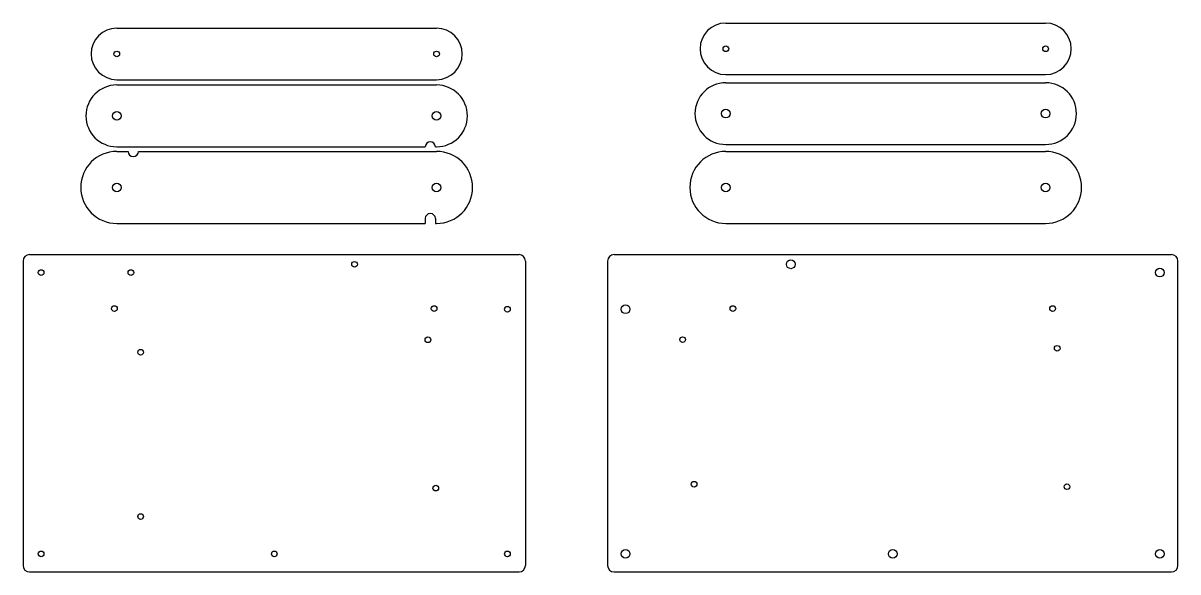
# Model space of a CAD drawing. Header units: millimetres. Extents: x 80 to 529, y 63 to 276.
import ezdxf

# ---------------------------------------------------------------- set-up
doc = ezdxf.new("R2010")
doc.units = ezdxf.units.MM

msp = doc.modelspace()

# ---------------------------------------------------------------- linework, layer by layer
for p, q in [((116.47, 274.01), (240.71, 274.01)), ((353.13, 276.01), (477.37, 276.01)), ((353.13, 256.01), (477.37, 256.01)), ((116.47, 254.01), (240.71, 254.01)), ((116.47, 251.94), (120.87, 251.94)), ((120.87, 251.94), (240.71, 251.94)), ((353.13, 252.83), (477.37, 252.83)), ((116.47, 227.94), (236.3, 227.94)), ((116.47, 226.12), (120.87, 226.12)), ((124.87, 226.12), (240.71, 226.12)), ((240.3, 227.94), (240.71, 227.94)), ((353.13, 228.83), (477.37, 228.83)), ((353.13, 226.12), (477.37, 226.12)), ((116.47, 198.12), (236.3, 198.12)), ((236.3, 199.99), (236.3, 198.12)), ((240.3, 199.99), (240.3, 198.12)), ((240.3, 198.12), (240.71, 198.12)), ((353.13, 198.12), (476.96, 198.12)), ((476.96, 198.12), (477.37, 198.12)), ((82.56, 186.02), (272.76, 186.02)), ((309.68, 186.02), (526.29, 186.02)), ((80.06, 183.52), (80.06, 65.17)), ((275.26, 183.52), (275.26, 65.17)), ((307.18, 183.52), (307.18, 65.17)), ((528.79, 65.17), (528.79, 183.52)), ((82.56, 62.67), (272.76, 62.67)), ((309.68, 62.67), (526.29, 62.67))]:
    msp.add_line(p, q)
for centre, radius in [((116.47, 264.01), 1.1), ((240.71, 264.01), 1.1), ((353.13, 266.01), 1.1), ((477.37, 266.01), 1.1), ((353.13, 240.83), 1.7), ((477.37, 240.83), 1.7), ((116.47, 239.94), 1.7), ((240.71, 239.94), 1.7), ((116.47, 212.12), 1.7), ((240.71, 212.12), 1.7), ((353.13, 212.12), 1.7), ((477.37, 212.12), 1.7), ((87.06, 179.02), 1.1), ((121.93, 179.02), 1.1), ((208.85, 182.24), 1.1), ((378.34, 182.24), 1.7), ((521.79, 179.02), 1.7), ((115.54, 165.02), 1.1), ((239.78, 165.02), 1.1), ((314.18, 164.77), 1.7), ((355.86, 165.02), 1.1), ((480.1, 165.02), 1.1), ((268.26, 164.77), 1.1), ((237.37, 152.89), 1.1), ((336.33, 152.96), 1.1), ((125.73, 148.06), 1.1), ((481.88, 149.58), 1.1), ((240.42, 95.23), 1.1), ((340.78, 96.75), 1.1), ((485.69, 95.78), 1.1), ((125.73, 84.18), 1.1), ((87.06, 69.67), 1.1), ((177.66, 69.67), 1.1), ((268.26, 69.67), 1.1), ((314.18, 69.67), 1.7), ((417.98, 69.67), 1.7), ((521.79, 69.67), 1.7)]:
    msp.add_circle(centre, radius)
for centre, radius, start, end in [((116.47, 264.01), 10, 90, 270), ((240.71, 264.01), 10, 270, 90), ((353.13, 266.01), 10, 90, 270), ((477.37, 266.01), 10, 270, 90), ((116.47, 239.94), 12, 90, 270), ((240.71, 239.94), 12, 270, 90), ((353.13, 240.83), 12, 90, 270), ((477.37, 240.83), 12, 270, 90), ((238.3, 227.81), 2, 3.6977, 176.3023), ((116.47, 212.12), 14, 90, 270), ((122.87, 226.12), 2, 180, 0), ((240.71, 212.12), 14, 270, 90), ((353.13, 212.12), 14, 90, 270), ((477.37, 212.12), 14, 270, 90), ((238.3, 199.99), 2, 0, 180), ((82.56, 183.52), 2.5, 90, 180), ((272.76, 183.52), 2.5, 0, 90), ((309.68, 183.52), 2.5, 90, 180), ((526.29, 183.52), 2.5, 0, 90), ((82.56, 65.17), 2.5, 180, 270), ((272.76, 65.17), 2.5, 270, 0), ((309.68, 65.17), 2.5, 180, 270), ((526.29, 65.17), 2.5, 270, 0)]:
    msp.add_arc(centre, radius, start, end)

doc.saveas('drawing.dxf')
